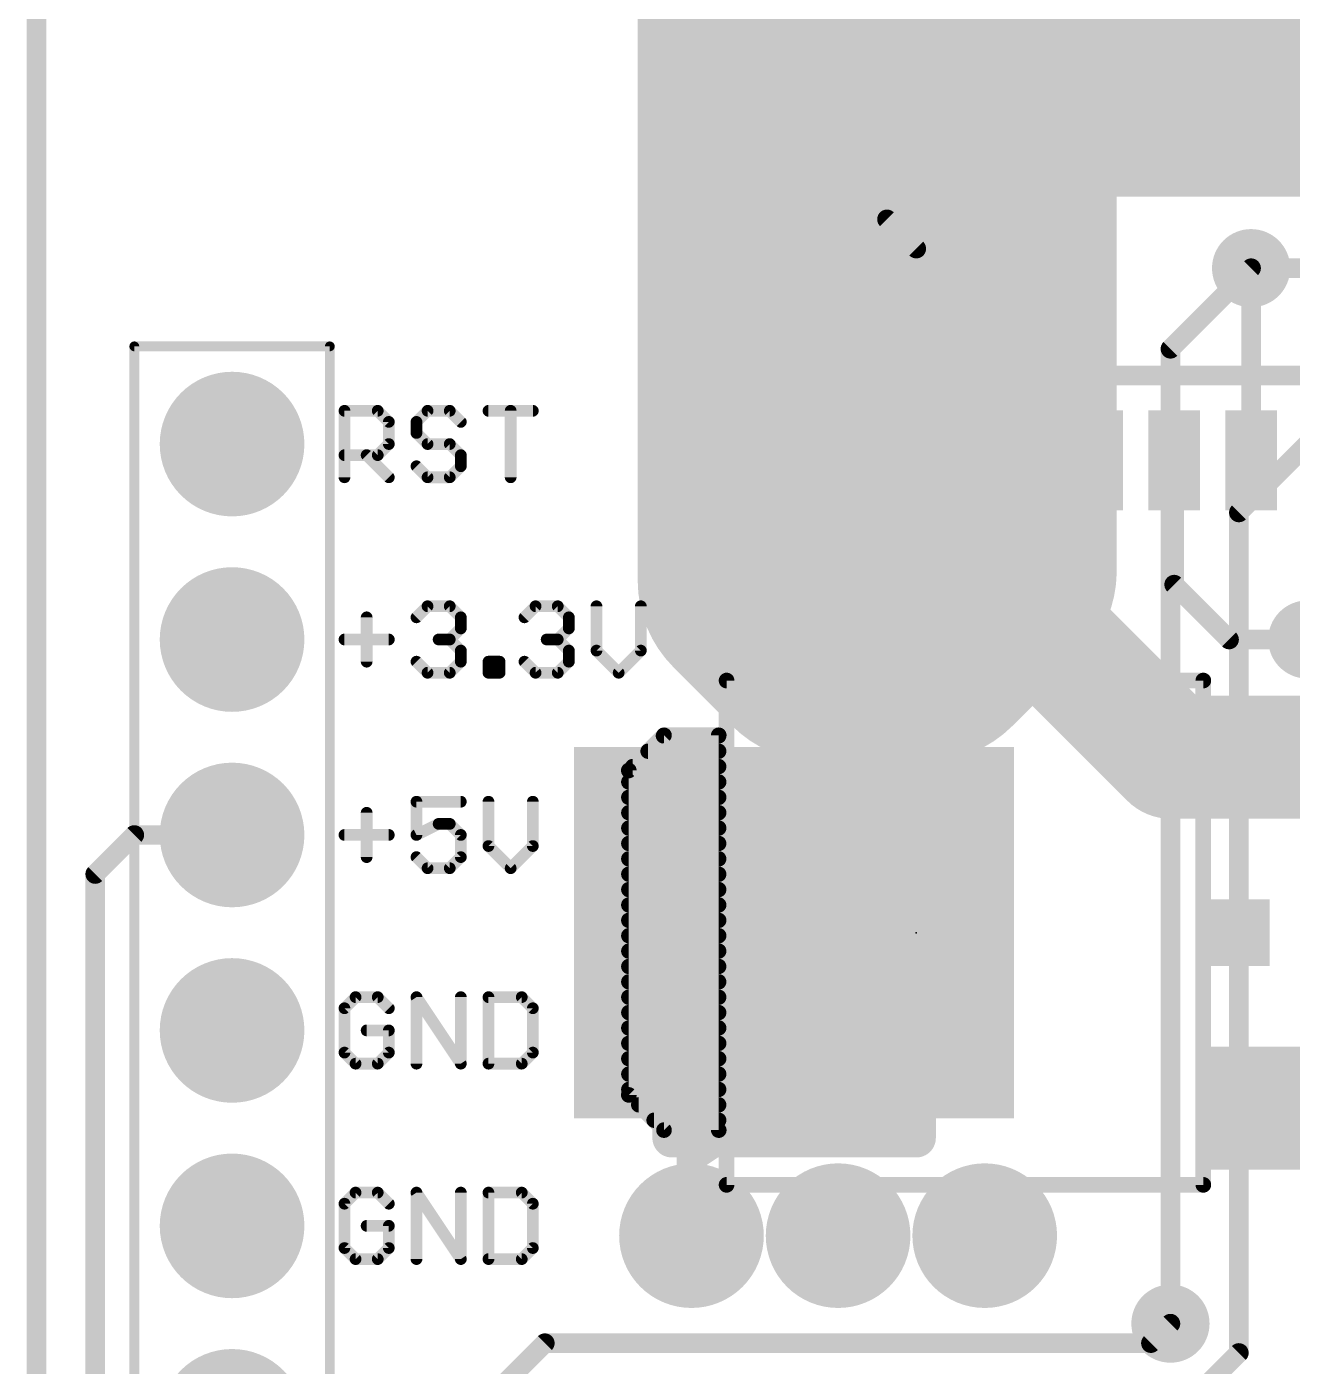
# Model space of a CAD drawing. Extents: x -7.6 to 53.5, y -11.4 to 75.3.
# Drawn here: x -0.13 to 16.31, y 23.58 to 40.98 of the extents above; entities that cross this region are included whole.
import ezdxf

# ---------------------------------------------------------------- set-up
doc = ezdxf.new("R2010")
doc.units = 0
for name, color, linetype in [('1', 12, 'CONTINUOUS'), ('16', 132, 'CONTINUOUS'), ('17', 110, 'CONTINUOUS'), ('18', 110, 'CONTINUOUS'), ('20', 53, 'CONTINUOUS'), ('21', 41, 'CONTINUOUS'), ('23', 53, 'CONTINUOUS'), ('51', 53, 'CONTINUOUS')]:
    doc.layers.add(name, color=color, linetype=linetype)

# ---------------------------------------------------------------- blocks, each defined once
blk = doc.blocks.new('RECT')
blk.add_solid([(-0.5, -0.5), (0.5, -0.5), (-0.5, 0.5), (0.5, 0.5)])
blk = doc.blocks.new('ROUNDP')
at = {"const_width": 0.5}
blk.add_lwpolyline([(0, -0.25, 1), (0, 0.25, 1), (0, -0.25)], format="xyb", dxfattribs=at)
blk = doc.blocks.new('ROUNDV')
at = {"const_width": 0.5}
blk.add_lwpolyline([(0, -0.25, 1), (0, 0.25, 1), (0, -0.25)], format="xyb", dxfattribs=at)

msp = doc.modelspace()

# ---------------------------------------------------------------- linework, layer by layer
at = {"layer": '1'}
for points, const_width in [([(0, 2.54), (0, 57.15)], 0.2032), ([(10.922, 37.338), (10.922, 45.72)], 0.6452), ([(13.97, 40.64), (12.954, 39.624)], 0.6096), ([(17.78, 40.64), (13.97, 40.64)], 0.6096), ([(12.954, 39.624), (12.954, 37.338)], 0.6452), ([(15.78, 37.846), (15.78, 35.35)], 0.254), ([(15.78, 37.846), (18.415, 37.846)], 0.254), ([(10.78, 37.196), (10.922, 37.338)], 0.6452), ([(12.954, 37.338), (12.78, 37.164)], 0.6452), ([(10.78, 35.35), (10.78, 37.196)], 0.6452), ([(12.78, 37.164), (12.78, 35.35)], 0.6452), ([(14.78, 33.734), (14.78, 35.35)], 0.254), ([(9.144, 33.528), (12.7, 33.528)], 1.8796), ([(10.16, 33.528), (9.144, 33.528)], 1.8796), ([(10.922, 32.766), (10.16, 33.528)], 1.8796), ([(12.7, 33.528), (14.738, 31.49)], 1.6002), ([(15.494, 33.02), (14.78, 33.734)], 0.254), ([(16.51, 33.02), (15.494, 33.02)], 0.254), ([(14.738, 31.49), (16.74, 31.49)], 1.6002), ([(8.255, 26.543), (8.255, 26.924)], 0.508), ([(11.43, 26.543), (11.43, 26.924)], 0.508), ([(8.89, 26.543), (8.255, 26.543)], 0.508), ([(8.509, 26.289), (8.89, 26.543)], 0.381), ([(8.89, 26.543), (11.43, 26.543)], 0.508), ([(8.509, 25.273), (8.509, 26.289)], 0.381), ([(14.478, 23.876), (14.732, 24.13)], 0.254), ([(3.698, 20.97), (6.604, 23.876)], 0.254), ([(6.604, 23.876), (14.478, 23.876)], 0.254)]:
    msp.add_lwpolyline(points, dxfattribs=dict(at, const_width=const_width))
for points, const_width in [([(13.97, 40.7924, 1), (13.97, 40.4876)], 0.3048), ([(14.0778, 40.5322, 1), (13.8622, 40.7478)], 0.3048), ([(13.1153, 39.624, 1), (12.7927, 39.624)], 0.3226), ([(12.8462, 39.7318, 1), (13.0618, 39.5162)], 0.3048), ([(15.8435, 37.846, 1), (15.7165, 37.846)], 0.127), ([(15.78, 37.9095, 1), (15.78, 37.7825)], 0.127), ([(11.0361, 37.2239, 1), (10.8079, 37.4521)], 0.3226), ([(13.0681, 37.2239, 1), (12.8399, 37.4521)], 0.3226), ([(10.6659, 37.3101, 1), (10.8941, 37.0819)], 0.3226), ([(10.9413, 37.196, 1), (10.6187, 37.196)], 0.3226), ([(10.7607, 37.338, 1), (11.0833, 37.338)], 0.3226), ([(12.6659, 37.2781, 1), (12.8941, 37.0499)], 0.3226), ([(12.9413, 37.164, 1), (12.6187, 37.164)], 0.3226), ([(12.7927, 37.338, 1), (13.1153, 37.338)], 0.3226), ([(10.6187, 35.35, 1), (10.9413, 35.35)], 0.3226), ([(12.6187, 35.35, 1), (12.9413, 35.35)], 0.3226), ([(14.8435, 35.35, 1), (14.7165, 35.35)], 0.127), ([(15.7165, 35.35, 1), (15.8435, 35.35)], 0.127), ([(9.144, 33.9979, 1), (9.144, 33.0581)], 0.9398), ([(9.144, 33.9979, 1), (9.144, 33.0581)], 0.9398), ([(10.4923, 33.8603, 1), (9.8277, 33.1957)], 0.9398), ([(10.16, 33.0581, 1), (10.16, 33.9979)], 0.9398), ([(12.7, 33.0581, 1), (12.7, 33.9979)], 0.9398), ([(12.9829, 33.8109, 1), (12.4171, 33.2451)], 0.8001), ([(14.8249, 33.7789, 1), (14.7351, 33.6891)], 0.127), ([(14.7165, 33.734, 1), (14.8435, 33.734)], 0.127), ([(10.5897, 32.4337, 1), (11.2543, 33.0983)], 0.9398), ([(15.494, 33.0835, 1), (15.494, 32.9565)], 0.127), ([(15.4491, 32.9751, 1), (15.5389, 33.0649)], 0.127), ([(14.738, 31.8901, 1), (14.738, 31.09)], 0.8001), ([(14.4551, 31.2071, 1), (15.0209, 31.7729)], 0.8001), ([(8.382, 26.924, 1), (8.128, 26.924)], 0.254), ([(11.557, 26.924, 1), (11.303, 26.924)], 0.254), ([(8.255, 26.67, 1), (8.255, 26.416)], 0.254), ([(8.128, 26.543, 1), (8.382, 26.543)], 0.254), ([(8.89, 26.67, 1), (8.89, 26.416)], 0.254), ([(8.9428, 26.4637, 1), (8.8372, 26.6223)], 0.1905), ([(8.89, 26.416, 1), (8.89, 26.67)], 0.254), ([(11.303, 26.543, 1), (11.557, 26.543)], 0.254), ([(11.43, 26.416, 1), (11.43, 26.67)], 0.254), ([(8.4562, 26.3683, 1), (8.5618, 26.2097)], 0.1905), ([(8.6043, 26.289, 1), (8.4138, 26.289)], 0.1905), ([(8.4138, 25.273, 1), (8.6043, 25.273)], 0.1905), ([(14.7769, 24.0851, 1), (14.6871, 24.1749)], 0.127), ([(6.604, 23.9395, 1), (6.604, 23.8125)], 0.127), ([(6.6489, 23.8311, 1), (6.5591, 23.9209)], 0.127), ([(14.4331, 23.9209, 1), (14.5229, 23.8311)], 0.127), ([(14.478, 23.8125, 1), (14.478, 23.9395)], 0.127)]:
    msp.add_lwpolyline(points, format="xyb", dxfattribs=dict(at, const_width=const_width))
at = {"layer": '16'}
for points, const_width in [([(0, 2.54), (0, 57.15)], 0.2032), ([(9.398, 33.782), (9.398, 47.117)], 3.175), ([(12.446, 33.909), (12.446, 43.18)], 3.175), ([(11.049, 38.481), (11.049, 43.561)], 0.254), ([(12.446, 43.18), (12.319, 38.1)], 0.254), ([(11.43, 38.1), (11.049, 38.481)], 0.254), ([(12.319, 38.1), (11.43, 38.1)], 0.254), ([(14.732, 36.798), (15.78, 37.846)], 0.254), ([(14.732, 24.13), (14.732, 36.798)], 0.254), ([(15.621, 34.671), (17.78, 36.83)], 0.254), ([(9.398, 33.782), (10.16, 33.02)], 3.175), ([(11.557, 33.02), (12.446, 33.909)], 3.175), ([(9.144, 33.528), (9.398, 33.782)], 1.8796), ([(15.621, 23.749), (15.621, 34.671)], 0.254), ([(10.16, 33.02), (11.557, 33.02)], 3.175), ([(0.762, 29.972), (1.27, 30.48)], 0.254), ([(1.27, 30.48), (2.54, 30.48)], 0.254), ([(0.762, 21.448), (0.762, 29.972)], 0.254), ([(14.859, 22.987), (15.621, 23.749)], 0.254)]:
    msp.add_lwpolyline(points, dxfattribs=dict(at, const_width=const_width))
for points, const_width in [([(11.0939, 38.5259, 1), (11.0041, 38.4361)], 0.127), ([(10.9855, 38.481, 1), (11.1125, 38.481)], 0.127), ([(11.43, 38.1635, 1), (11.43, 38.0365)], 0.127), ([(11.3851, 38.0551, 1), (11.4749, 38.1449)], 0.127), ([(12.2555, 38.1016, 1), (12.3825, 38.0984)], 0.127), ([(12.319, 38.0365, 1), (12.319, 38.1635)], 0.127), ([(15.8249, 37.8011, 1), (15.7351, 37.8909)], 0.127), ([(14.7955, 36.798, 1), (14.6685, 36.798)], 0.127), ([(14.6871, 36.8429, 1), (14.7769, 36.7531)], 0.127), ([(9.9593, 34.3433, 1), (8.8367, 33.2207)], 1.5875), ([(13.0073, 33.3477, 1), (11.8847, 34.4703)], 1.5875), ([(9.7303, 33.4497, 1), (9.0657, 34.1143)], 0.9398), ([(11.6523, 33.909, 1), (13.2397, 33.909)], 1.5875), ([(15.6845, 34.671, 1), (15.5575, 34.671)], 0.127), ([(15.5761, 34.7159, 1), (15.6659, 34.6261)], 0.127), ([(8.6043, 33.782, 1), (10.1917, 33.782)], 1.5875), ([(10.16, 33.8138, 1), (10.16, 32.2263)], 1.5875), ([(11.557, 32.2263, 1), (11.557, 33.8138)], 1.5875), ([(8.8117, 33.8603, 1), (9.4763, 33.1957)], 0.9398), ([(9.5987, 32.4587, 1), (10.7213, 33.5813)], 1.5875), ([(10.9957, 33.5813, 1), (12.1183, 32.4587)], 1.5875), ([(1.27, 30.5435, 1), (1.27, 30.4165)], 0.127), ([(1.3149, 30.4351, 1), (1.2251, 30.5249)], 0.127), ([(2.54, 30.4165, 1), (2.54, 30.5435)], 0.127), ([(0.8255, 29.972, 1), (0.6985, 29.972)], 0.127), ([(0.7171, 30.0169, 1), (0.8069, 29.9271)], 0.127), ([(14.6685, 24.13, 1), (14.7955, 24.13)], 0.127), ([(15.6659, 23.7041, 1), (15.5761, 23.7939)], 0.127), ([(15.5575, 23.749, 1), (15.6845, 23.749)], 0.127)]:
    msp.add_lwpolyline(points, format="xyb", dxfattribs=dict(at, const_width=const_width))
at = {"layer": '20', "const_width": 0.2032}
msp.add_lwpolyline([(0, 57.15), (0, 2.54)], dxfattribs=at)
at = {"layer": '21'}
for points, const_width in [([(9.145, 36.4), (9.145, 52.5)], 0.254), ([(10.145, 36.4), (9.145, 36.4)], 0.254), ([(4.0005, 35.1282), (4.0005, 35.9925)], 0.1524), ([(4.0005, 35.9925), (4.4327, 35.9925)], 0.1524), ([(4.4327, 35.9925), (4.5767, 35.8485)], 0.1524), ([(5.0801, 35.9925), (4.936, 35.8485)], 0.1524), ([(5.3682, 35.9925), (5.0801, 35.9925)], 0.1524), ([(5.5122, 35.8485), (5.3682, 35.9925)], 0.1524), ([(5.8715, 35.9925), (6.4478, 35.9925)], 0.1524), ([(6.1597, 35.1282), (6.1597, 35.9925)], 0.1524), ([(4.5767, 35.8485), (4.5767, 35.5604)], 0.1524), ([(4.936, 35.8485), (4.936, 35.7044)], 0.1524), ([(4.936, 35.7044), (5.0801, 35.5604)], 0.1524), ([(4.5767, 35.5604), (4.4327, 35.4163)], 0.1524), ([(5.0801, 35.5604), (5.3682, 35.5604)], 0.1524), ([(5.3682, 35.5604), (5.5122, 35.4163)], 0.1524), ([(4.4327, 35.4163), (4.0005, 35.4163)], 0.1524), ([(4.2886, 35.4163), (4.5767, 35.1282)], 0.1524), ([(5.0801, 35.1282), (4.936, 35.2723)], 0.1524), ([(5.5122, 35.2723), (5.3682, 35.1282)], 0.1524), ([(5.5122, 35.4163), (5.5122, 35.2723)], 0.1524), ([(5.3682, 35.1282), (5.0801, 35.1282)], 0.1524), ([(4.936, 33.3085), (5.0801, 33.4525)], 0.1524), ([(5.0801, 33.4525), (5.3682, 33.4525)], 0.1524), ([(5.3682, 33.4525), (5.5122, 33.3085)], 0.1524), ([(6.3393, 33.3085), (6.4834, 33.4525)], 0.1524), ([(6.4834, 33.4525), (6.7715, 33.4525)], 0.1524), ([(6.7715, 33.4525), (6.9155, 33.3085)], 0.1524), ([(7.2748, 33.4525), (7.2748, 32.8763)], 0.1524), ([(7.851, 32.8763), (7.851, 33.4525)], 0.1524), ([(4.2886, 33.3085), (4.2886, 32.7323)], 0.1524), ([(5.5122, 33.3085), (5.5122, 33.1644)], 0.1524), ([(6.9155, 33.3085), (6.9155, 33.1644)], 0.1524), ([(4.0005, 33.0204), (4.5767, 33.0204)], 0.1524), ([(5.3682, 33.0204), (5.2241, 33.0204)], 0.1524), ([(5.5122, 33.1644), (5.3682, 33.0204)], 0.1524), ([(5.3682, 33.0204), (5.5122, 32.8763)], 0.1524), ([(6.7715, 33.0204), (6.6274, 33.0204)], 0.1524), ([(6.9155, 33.1644), (6.7715, 33.0204)], 0.1524), ([(6.7715, 33.0204), (6.9155, 32.8763)], 0.1524), ([(5.5122, 32.8763), (5.5122, 32.7323)], 0.1524), ([(6.9155, 32.8763), (6.9155, 32.7323)], 0.1524), ([(7.2748, 32.8763), (7.5629, 32.5882)], 0.1524), ([(7.5629, 32.5882), (7.851, 32.8763)], 0.1524), ([(5.0801, 32.5882), (4.936, 32.7323)], 0.1524), ([(5.5122, 32.7323), (5.3682, 32.5882)], 0.1524), ([(5.8715, 32.5882), (5.8715, 32.7323)], 0.1524), ([(5.8715, 32.7323), (6.0156, 32.7323)], 0.1524), ([(6.0156, 32.7323), (6.0156, 32.5882)], 0.1524), ([(6.4834, 32.5882), (6.3393, 32.7323)], 0.1524), ([(6.9155, 32.7323), (6.7715, 32.5882)], 0.1524), ([(5.3682, 32.5882), (5.0801, 32.5882)], 0.1524), ([(6.0156, 32.5882), (5.8715, 32.5882)], 0.1524), ([(6.7715, 32.5882), (6.4834, 32.5882)], 0.1524), ([(8.9646, 32.4866), (15.159, 32.487)], 0.2032), ([(15.159, 32.487), (15.159, 25.933)], 0.2032), ([(5.5122, 30.9125), (4.936, 30.9125)], 0.1524), ([(4.936, 30.9125), (4.936, 30.4804)], 0.1524), ([(5.8715, 30.9125), (5.8715, 30.3363)], 0.1524), ([(6.4478, 30.3363), (6.4478, 30.9125)], 0.1524), ([(4.2886, 30.7685), (4.2886, 30.1923)], 0.1524), ([(4.936, 30.4804), (5.2241, 30.6244)], 0.1524), ([(5.2241, 30.6244), (5.3682, 30.6244)], 0.1524), ([(5.3682, 30.6244), (5.5122, 30.4804)], 0.1524), ([(4.0005, 30.4804), (4.5767, 30.4804)], 0.1524), ([(5.5122, 30.4804), (5.5122, 30.1923)], 0.1524), ([(5.8715, 30.3363), (6.1597, 30.0482)], 0.1524), ([(6.1597, 30.0482), (6.4478, 30.3363)], 0.1524), ([(5.0801, 30.0482), (4.936, 30.1923)], 0.1524), ([(5.3682, 30.0482), (5.0801, 30.0482)], 0.1524), ([(5.5122, 30.1923), (5.3682, 30.0482)], 0.1524), ([(4.1446, 28.3725), (4.0005, 28.2285)], 0.1524), ([(4.4327, 28.3725), (4.1446, 28.3725)], 0.1524), ([(4.5767, 28.2285), (4.4327, 28.3725)], 0.1524), ([(4.936, 27.5082), (4.936, 28.3725)], 0.1524), ([(4.936, 28.3725), (5.5122, 27.5082)], 0.1524), ([(5.5122, 27.5082), (5.5122, 28.3725)], 0.1524), ([(5.8715, 28.3725), (5.8715, 27.5082)], 0.1524), ([(6.3037, 28.3725), (5.8715, 28.3725)], 0.1524), ([(6.4478, 28.2285), (6.3037, 28.3725)], 0.1524), ([(4.0005, 28.2285), (4.0005, 27.6523)], 0.1524), ([(6.4478, 27.6523), (6.4478, 28.2285)], 0.1524), ([(4.5767, 27.9404), (4.2886, 27.9404)], 0.1524), ([(4.5767, 27.6523), (4.5767, 27.9404)], 0.1524), ([(4.0005, 27.6523), (4.1446, 27.5082)], 0.1524), ([(4.4327, 27.5082), (4.5767, 27.6523)], 0.1524), ([(6.3037, 27.5082), (6.4478, 27.6523)], 0.1524), ([(4.1446, 27.5082), (4.4327, 27.5082)], 0.1524), ([(5.8715, 27.5082), (6.3037, 27.5082)], 0.1524), ([(15.159, 25.933), (8.9646, 25.9334)], 0.2032), ([(4.1446, 25.8325), (4.0005, 25.6885)], 0.1524), ([(4.0005, 25.6885), (4.0005, 25.1123)], 0.1524), ([(4.4327, 25.8325), (4.1446, 25.8325)], 0.1524), ([(4.5767, 25.6885), (4.4327, 25.8325)], 0.1524), ([(4.936, 24.9682), (4.936, 25.8325)], 0.1524), ([(4.936, 25.8325), (5.5122, 24.9682)], 0.1524), ([(5.5122, 24.9682), (5.5122, 25.8325)], 0.1524), ([(5.8715, 25.8325), (5.8715, 24.9682)], 0.1524), ([(6.3037, 25.8325), (5.8715, 25.8325)], 0.1524), ([(6.4478, 25.6885), (6.3037, 25.8325)], 0.1524), ([(6.4478, 25.1123), (6.4478, 25.6885)], 0.1524), ([(4.5767, 25.4004), (4.2886, 25.4004)], 0.1524), ([(4.5767, 25.1123), (4.5767, 25.4004)], 0.1524), ([(4.0005, 25.1123), (4.1446, 24.9682)], 0.1524), ([(4.4327, 24.9682), (4.5767, 25.1123)], 0.1524), ([(6.3037, 24.9682), (6.4478, 25.1123)], 0.1524), ([(4.1446, 24.9682), (4.4327, 24.9682)], 0.1524), ([(5.8715, 24.9682), (6.3037, 24.9682)], 0.1524)]:
    msp.add_lwpolyline(points, dxfattribs=dict(at, const_width=const_width))
for points, const_width in [([(10.745, 37, 1), (10.745, 39, 1), (10.745, 37)], 0.254), ([(9.145, 36.4635, 1), (9.145, 36.3365)], 0.127), ([(9.0815, 36.4, 1), (9.2085, 36.4)], 0.127), ([(10.145, 36.3365, 1), (10.145, 36.4635)], 0.127), ([(4.0386, 35.9925, 1), (3.9624, 35.9925)], 0.0762), ([(4.0005, 36.0306, 1), (4.0005, 35.9544)], 0.0762), ([(4.4596, 36.0195, 1), (4.4057, 35.9656)], 0.0762), ([(4.4327, 35.9544, 1), (4.4327, 36.0306)], 0.0762), ([(5.0801, 36.0306, 1), (5.0801, 35.9544)], 0.0762), ([(5.107, 35.9656, 1), (5.0531, 36.0195)], 0.0762), ([(5.3951, 36.0195, 1), (5.3412, 35.9656)], 0.0762), ([(5.3682, 35.9544, 1), (5.3682, 36.0306)], 0.0762), ([(5.8715, 36.0306, 1), (5.8715, 35.9544)], 0.0762), ([(6.1978, 35.9925, 1), (6.1216, 35.9925)], 0.0762), ([(6.4478, 35.9544, 1), (6.4478, 36.0306)], 0.0762), ([(4.6148, 35.8485, 1), (4.5386, 35.8485)], 0.0762), ([(4.5498, 35.8215, 1), (4.6037, 35.8754)], 0.0762), ([(4.9741, 35.8485, 1), (4.8979, 35.8485)], 0.0762), ([(4.9091, 35.8754, 1), (4.963, 35.8215)], 0.0762), ([(5.4853, 35.8215, 1), (5.5392, 35.8754)], 0.0762), ([(4.963, 35.7314, 1), (4.9091, 35.6775)], 0.0762), ([(4.8979, 35.7044, 1), (4.9741, 35.7044)], 0.0762), ([(4.5386, 35.5604, 1), (4.6148, 35.5604)], 0.0762), ([(4.6037, 35.5334, 1), (4.5498, 35.5873)], 0.0762), ([(5.0801, 35.5985, 1), (5.0801, 35.5223)], 0.0762), ([(5.0531, 35.5334, 1), (5.107, 35.5873)], 0.0762), ([(5.3951, 35.5873, 1), (5.3412, 35.5334)], 0.0762), ([(5.3682, 35.5223, 1), (5.3682, 35.5985)], 0.0762), ([(4.0005, 35.4544, 1), (4.0005, 35.3782)], 0.0762), ([(4.3156, 35.4433, 1), (4.2617, 35.3894)], 0.0762), ([(4.4057, 35.4433, 1), (4.4596, 35.3894)], 0.0762), ([(4.4327, 35.3782, 1), (4.4327, 35.4544)], 0.0762), ([(4.963, 35.2992, 1), (4.9091, 35.2453)], 0.0762), ([(5.5503, 35.4163, 1), (5.4741, 35.4163)], 0.0762), ([(5.4853, 35.3894, 1), (5.5392, 35.4433)], 0.0762), ([(5.5392, 35.2453, 1), (5.4853, 35.2992)], 0.0762), ([(3.9624, 35.1282, 1), (4.0386, 35.1282)], 0.0762), ([(4.5498, 35.1013, 1), (4.6037, 35.1551)], 0.0762), ([(5.0801, 35.1663, 1), (5.0801, 35.0901)], 0.0762), ([(5.0531, 35.1013, 1), (5.107, 35.1551)], 0.0762), ([(5.3412, 35.1551, 1), (5.3951, 35.1013)], 0.0762), ([(5.3682, 35.0901, 1), (5.3682, 35.1663)], 0.0762), ([(5.4741, 35.2723, 1), (5.5503, 35.2723)], 0.0762), ([(6.1216, 35.1282, 1), (6.1978, 35.1282)], 0.0762), ([(5.0801, 33.4906, 1), (5.0801, 33.4144)], 0.0762), ([(5.107, 33.4256, 1), (5.0531, 33.4795)], 0.0762), ([(5.3951, 33.4795, 1), (5.3412, 33.4256)], 0.0762), ([(5.3682, 33.4144, 1), (5.3682, 33.4906)], 0.0762), ([(6.4834, 33.4906, 1), (6.4834, 33.4144)], 0.0762), ([(6.5103, 33.4256, 1), (6.4564, 33.4795)], 0.0762), ([(6.7984, 33.4795, 1), (6.7445, 33.4256)], 0.0762), ([(6.7715, 33.4144, 1), (6.7715, 33.4906)], 0.0762), ([(7.3129, 33.4525, 1), (7.2367, 33.4525)], 0.0762), ([(7.8891, 33.4525, 1), (7.8129, 33.4525)], 0.0762), ([(4.3267, 33.3085, 1), (4.2505, 33.3085)], 0.0762), ([(4.9091, 33.3354, 1), (4.963, 33.2815)], 0.0762), ([(5.5503, 33.3085, 1), (5.4741, 33.3085)], 0.0762), ([(5.4853, 33.2815, 1), (5.5392, 33.3354)], 0.0762), ([(6.3124, 33.3354, 1), (6.3662, 33.2815)], 0.0762), ([(6.9536, 33.3085, 1), (6.8774, 33.3085)], 0.0762), ([(6.8886, 33.2815, 1), (6.9425, 33.3354)], 0.0762), ([(4.0005, 33.0585, 1), (4.0005, 32.9823)], 0.0762), ([(4.5767, 32.9823, 1), (4.5767, 33.0585)], 0.0762), ([(5.2241, 33.0585, 1), (5.2241, 32.9823)], 0.0762), ([(5.3951, 33.0473, 1), (5.3412, 32.9934)], 0.0762), ([(5.3412, 33.0473, 1), (5.3951, 32.9934)], 0.0762), ([(5.3682, 32.9823, 1), (5.3682, 33.0585)], 0.0762), ([(5.4741, 33.1644, 1), (5.5503, 33.1644)], 0.0762), ([(5.5392, 33.1375, 1), (5.4853, 33.1914)], 0.0762), ([(6.6274, 33.0585, 1), (6.6274, 32.9823)], 0.0762), ([(6.7984, 33.0473, 1), (6.7445, 32.9934)], 0.0762), ([(6.7445, 33.0473, 1), (6.7984, 32.9934)], 0.0762), ([(6.7715, 32.9823, 1), (6.7715, 33.0585)], 0.0762), ([(6.8774, 33.1644, 1), (6.9536, 33.1644)], 0.0762), ([(6.9425, 33.1375, 1), (6.8886, 33.1914)], 0.0762), ([(5.5503, 32.8763, 1), (5.4741, 32.8763)], 0.0762), ([(5.4853, 32.8494, 1), (5.5392, 32.9033)], 0.0762), ([(6.9536, 32.8763, 1), (6.8774, 32.8763)], 0.0762), ([(6.8886, 32.8494, 1), (6.9425, 32.9033)], 0.0762), ([(7.3018, 32.9033, 1), (7.2479, 32.8494)], 0.0762), ([(7.2367, 32.8763, 1), (7.3129, 32.8763)], 0.0762), ([(7.8129, 32.8763, 1), (7.8891, 32.8763)], 0.0762), ([(7.878, 32.8494, 1), (7.8241, 32.9033)], 0.0762), ([(4.2505, 32.7323, 1), (4.3267, 32.7323)], 0.0762), ([(4.963, 32.7592, 1), (4.9091, 32.7053)], 0.0762), ([(5.4741, 32.7323, 1), (5.5503, 32.7323)], 0.0762), ([(5.5392, 32.7053, 1), (5.4853, 32.7592)], 0.0762), ([(5.9096, 32.7323, 1), (5.8334, 32.7323)], 0.0762), ([(5.8715, 32.7704, 1), (5.8715, 32.6942)], 0.0762), ([(6.0537, 32.7323, 1), (5.9775, 32.7323)], 0.0762), ([(6.0156, 32.6942, 1), (6.0156, 32.7704)], 0.0762), ([(6.3662, 32.7592, 1), (6.3124, 32.7053)], 0.0762), ([(6.8774, 32.7323, 1), (6.9536, 32.7323)], 0.0762), ([(6.9425, 32.7053, 1), (6.8886, 32.7592)], 0.0762), ([(5.0801, 32.6263, 1), (5.0801, 32.5501)], 0.0762), ([(5.0531, 32.5613, 1), (5.107, 32.6151)], 0.0762), ([(5.3412, 32.6151, 1), (5.3951, 32.5613)], 0.0762), ([(5.3682, 32.5501, 1), (5.3682, 32.6263)], 0.0762), ([(5.8715, 32.6263, 1), (5.8715, 32.5501)], 0.0762), ([(5.8334, 32.5882, 1), (5.9096, 32.5882)], 0.0762), ([(5.9775, 32.5882, 1), (6.0537, 32.5882)], 0.0762), ([(6.0156, 32.5501, 1), (6.0156, 32.6263)], 0.0762), ([(6.4834, 32.6263, 1), (6.4834, 32.5501)], 0.0762), ([(6.4564, 32.5613, 1), (6.5103, 32.6151)], 0.0762), ([(6.7445, 32.6151, 1), (6.7984, 32.5613)], 0.0762), ([(6.7715, 32.5501, 1), (6.7715, 32.6263)], 0.0762), ([(7.536, 32.6151, 1), (7.5899, 32.5613)], 0.0762), ([(7.536, 32.5613, 1), (7.5899, 32.6151)], 0.0762), ([(8.9646, 32.5374, 1), (8.9646, 32.4358)], 0.1016), ([(15.2098, 32.487, 1), (15.1082, 32.487)], 0.1016), ([(15.159, 32.4362, 1), (15.159, 32.5378)], 0.1016), ([(4.936, 30.9506, 1), (4.936, 30.8744)], 0.0762), ([(4.9741, 30.9125, 1), (4.8979, 30.9125)], 0.0762), ([(5.5122, 30.8744, 1), (5.5122, 30.9506)], 0.0762), ([(5.9096, 30.9125, 1), (5.8334, 30.9125)], 0.0762), ([(6.4859, 30.9125, 1), (6.4097, 30.9125)], 0.0762), ([(4.3267, 30.7685, 1), (4.2505, 30.7685)], 0.0762), ([(5.2241, 30.6625, 1), (5.2241, 30.5863)], 0.0762), ([(5.2412, 30.5903, 1), (5.2071, 30.6585)], 0.0762), ([(5.3951, 30.6514, 1), (5.3412, 30.5975)], 0.0762), ([(5.3682, 30.5863, 1), (5.3682, 30.6625)], 0.0762), ([(4.0005, 30.5185, 1), (4.0005, 30.4423)], 0.0762), ([(4.5767, 30.4423, 1), (4.5767, 30.5185)], 0.0762), ([(4.8979, 30.4804, 1), (4.9741, 30.4804)], 0.0762), ([(4.919, 30.5144, 1), (4.9531, 30.4463)], 0.0762), ([(5.5503, 30.4804, 1), (5.4741, 30.4804)], 0.0762), ([(5.4853, 30.4534, 1), (5.5392, 30.5073)], 0.0762), ([(5.8985, 30.3633, 1), (5.8446, 30.3094)], 0.0762), ([(5.8334, 30.3363, 1), (5.9096, 30.3363)], 0.0762), ([(6.4097, 30.3363, 1), (6.4859, 30.3363)], 0.0762), ([(6.4747, 30.3094, 1), (6.4208, 30.3633)], 0.0762), ([(4.2505, 30.1923, 1), (4.3267, 30.1923)], 0.0762), ([(4.963, 30.2192, 1), (4.9091, 30.1653)], 0.0762), ([(5.0801, 30.0863, 1), (5.0801, 30.0101)], 0.0762), ([(5.3682, 30.0101, 1), (5.3682, 30.0863)], 0.0762), ([(5.4741, 30.1923, 1), (5.5503, 30.1923)], 0.0762), ([(5.5392, 30.1653, 1), (5.4853, 30.2192)], 0.0762), ([(5.0531, 30.0213, 1), (5.107, 30.0751)], 0.0762), ([(5.3412, 30.0751, 1), (5.3951, 30.0213)], 0.0762), ([(6.1327, 30.0751, 1), (6.1866, 30.0213)], 0.0762), ([(6.1327, 30.0213, 1), (6.1866, 30.0751)], 0.0762), ([(4.1446, 28.4106, 1), (4.1446, 28.3344)], 0.0762), ([(4.1715, 28.3456, 1), (4.1176, 28.3995)], 0.0762), ([(4.4596, 28.3995, 1), (4.4057, 28.3456)], 0.0762), ([(4.4327, 28.3344, 1), (4.4327, 28.4106)], 0.0762), ([(4.9677, 28.3937, 1), (4.9043, 28.3514)], 0.0762), ([(4.9741, 28.3725, 1), (4.8979, 28.3725)], 0.0762), ([(5.5503, 28.3725, 1), (5.4741, 28.3725)], 0.0762), ([(5.9096, 28.3725, 1), (5.8334, 28.3725)], 0.0762), ([(5.8715, 28.4106, 1), (5.8715, 28.3344)], 0.0762), ([(6.3306, 28.3995, 1), (6.2768, 28.3456)], 0.0762), ([(6.3037, 28.3344, 1), (6.3037, 28.4106)], 0.0762), ([(4.0386, 28.2285, 1), (3.9624, 28.2285)], 0.0762), ([(3.9736, 28.2554, 1), (4.0274, 28.2015)], 0.0762), ([(4.5498, 28.2015, 1), (4.6037, 28.2554)], 0.0762), ([(6.4859, 28.2285, 1), (6.4097, 28.2285)], 0.0762), ([(6.4208, 28.2015, 1), (6.4747, 28.2554)], 0.0762), ([(4.2886, 27.9785, 1), (4.2886, 27.9023)], 0.0762), ([(4.6148, 27.9404, 1), (4.5386, 27.9404)], 0.0762), ([(4.5767, 27.9023, 1), (4.5767, 27.9785)], 0.0762), ([(4.0274, 27.6792, 1), (3.9736, 27.6253)], 0.0762), ([(3.9624, 27.6523, 1), (4.0386, 27.6523)], 0.0762), ([(4.5386, 27.6523, 1), (4.6148, 27.6523)], 0.0762), ([(4.6037, 27.6253, 1), (4.5498, 27.6792)], 0.0762), ([(6.4097, 27.6523, 1), (6.4859, 27.6523)], 0.0762), ([(6.4747, 27.6253, 1), (6.4208, 27.6792)], 0.0762), ([(4.1446, 27.5463, 1), (4.1446, 27.4701)], 0.0762), ([(4.1176, 27.4813, 1), (4.1715, 27.5351)], 0.0762), ([(4.4057, 27.5351, 1), (4.4596, 27.4813)], 0.0762), ([(4.4327, 27.4701, 1), (4.4327, 27.5463)], 0.0762), ([(4.8979, 27.5082, 1), (4.9741, 27.5082)], 0.0762), ([(5.4741, 27.5082, 1), (5.5503, 27.5082)], 0.0762), ([(5.4805, 27.4871, 1), (5.5439, 27.5293)], 0.0762), ([(5.8715, 27.5463, 1), (5.8715, 27.4701)], 0.0762), ([(5.8334, 27.5082, 1), (5.9096, 27.5082)], 0.0762), ([(6.2768, 27.5351, 1), (6.3306, 27.4813)], 0.0762), ([(6.3037, 27.4701, 1), (6.3037, 27.5463)], 0.0762), ([(8.9646, 25.9842, 1), (8.9646, 25.8826)], 0.1016), ([(15.1082, 25.933, 1), (15.2098, 25.933)], 0.1016), ([(15.159, 25.8822, 1), (15.159, 25.9838)], 0.1016), ([(4.0386, 25.6885, 1), (3.9624, 25.6885)], 0.0762), ([(4.1446, 25.8706, 1), (4.1446, 25.7944)], 0.0762), ([(4.1715, 25.8056, 1), (4.1176, 25.8595)], 0.0762), ([(4.4596, 25.8595, 1), (4.4057, 25.8056)], 0.0762), ([(4.4327, 25.7944, 1), (4.4327, 25.8706)], 0.0762), ([(4.9677, 25.8537, 1), (4.9043, 25.8114)], 0.0762), ([(4.9741, 25.8325, 1), (4.8979, 25.8325)], 0.0762), ([(5.5503, 25.8325, 1), (5.4741, 25.8325)], 0.0762), ([(5.9096, 25.8325, 1), (5.8334, 25.8325)], 0.0762), ([(5.8715, 25.8706, 1), (5.8715, 25.7944)], 0.0762), ([(6.3306, 25.8595, 1), (6.2768, 25.8056)], 0.0762), ([(6.3037, 25.7944, 1), (6.3037, 25.8706)], 0.0762), ([(6.4859, 25.6885, 1), (6.4097, 25.6885)], 0.0762), ([(3.9736, 25.7154, 1), (4.0274, 25.6615)], 0.0762), ([(4.5498, 25.6615, 1), (4.6037, 25.7154)], 0.0762), ([(6.4208, 25.6615, 1), (6.4747, 25.7154)], 0.0762), ([(4.2886, 25.4385, 1), (4.2886, 25.3623)], 0.0762), ([(4.6148, 25.4004, 1), (4.5386, 25.4004)], 0.0762), ([(4.5767, 25.3623, 1), (4.5767, 25.4385)], 0.0762), ([(4.0274, 25.1392, 1), (3.9736, 25.0853)], 0.0762), ([(3.9624, 25.1123, 1), (4.0386, 25.1123)], 0.0762), ([(4.5386, 25.1123, 1), (4.6148, 25.1123)], 0.0762), ([(4.6037, 25.0853, 1), (4.5498, 25.1392)], 0.0762), ([(6.4097, 25.1123, 1), (6.4859, 25.1123)], 0.0762), ([(6.4747, 25.0853, 1), (6.4208, 25.1392)], 0.0762), ([(4.1446, 25.0063, 1), (4.1446, 24.9301)], 0.0762), ([(4.1176, 24.9413, 1), (4.1715, 24.9951)], 0.0762), ([(4.4057, 24.9951, 1), (4.4596, 24.9413)], 0.0762), ([(4.4327, 24.9301, 1), (4.4327, 25.0063)], 0.0762), ([(4.8979, 24.9682, 1), (4.9741, 24.9682)], 0.0762), ([(5.4741, 24.9682, 1), (5.5503, 24.9682)], 0.0762), ([(5.4805, 24.9471, 1), (5.5439, 24.9893)], 0.0762), ([(5.8715, 25.0063, 1), (5.8715, 24.9301)], 0.0762), ([(5.8334, 24.9682, 1), (5.9096, 24.9682)], 0.0762), ([(6.2768, 24.9951, 1), (6.3306, 24.9413)], 0.0762), ([(6.3037, 24.9301, 1), (6.3037, 25.0063)], 0.0762)]:
    msp.add_lwpolyline(points, format="xyb", dxfattribs=dict(at, const_width=const_width))
at = {"layer": '23'}
msp.add_point((11.43, 29.21), dxfattribs=at)
at = {"layer": '51'}
for points, const_width in [([(0, 57.15), (0, 2.54)], 0.254), ([(9.18, 36.45), (9.18, 52.45)], 0.254), ([(3.81, 36.83), (1.27, 36.83)], 0.127), ([(1.27, 36.83), (1.27, 21.59)], 0.127), ([(3.81, 21.59), (3.81, 36.83)], 0.127), ([(9.18, 36.45), (26.38, 36.45)], 0.254), ([(8.965, 25.933), (8.9654, 32.4874)], 0.2032), ([(7.6946, 31.3182), (8.1518, 31.7754)], 0.2032), ([(7.6946, 31.3182), (8.1518, 31.7754)], 0.1998), ([(8.1446, 31.7682), (8.863, 31.7682)], 0.1998), ([(8.1518, 31.7754), (8.863, 31.7754)], 0.2032), ([(8.1518, 31.7754), (8.863, 31.7754)], 0.1998), ([(8.863, 31.7754), (8.863, 26.6446)], 0.2032), ([(8.863, 31.7754), (8.863, 26.6446)], 0.1998), ([(7.9448, 31.5684), (8.863, 31.5684)], 0.1998), ([(7.6946, 27.1018), (7.6946, 31.3182)], 0.2032), ([(7.6946, 27.1018), (7.6946, 31.3182)], 0.1998), ([(7.745, 31.3686), (8.863, 31.3686)], 0.1998), ([(7.6946, 31.1688), (8.863, 31.1688)], 0.1998), ([(7.6946, 30.969), (8.863, 30.969)], 0.1998), ([(7.6946, 30.7692), (8.863, 30.7692)], 0.1998), ([(7.6946, 30.5694), (8.863, 30.5694)], 0.1998), ([(7.6946, 30.3696), (8.863, 30.3696)], 0.1998), ([(7.6946, 30.1698), (8.863, 30.1698)], 0.1998), ([(7.6946, 29.97), (8.863, 29.97)], 0.1998), ([(7.6946, 29.7702), (8.863, 29.7702)], 0.1998), ([(7.6946, 29.5704), (8.863, 29.5704)], 0.1998), ([(7.6946, 29.3706), (8.863, 29.3706)], 0.1998), ([(7.6946, 29.1708), (8.863, 29.1708)], 0.1998), ([(7.6946, 28.971), (8.863, 28.971)], 0.1998), ([(7.6946, 28.7712), (8.863, 28.7712)], 0.1998), ([(7.6946, 28.5714), (8.863, 28.5714)], 0.1998), ([(7.6946, 28.3716), (8.863, 28.3716)], 0.1998), ([(7.6946, 28.1718), (8.863, 28.1718)], 0.1998), ([(7.6946, 27.972), (8.863, 27.972)], 0.1998), ([(7.6946, 27.7722), (8.863, 27.7722)], 0.1998), ([(7.6946, 27.5724), (8.863, 27.5724)], 0.1998), ([(7.6946, 27.3726), (8.863, 27.3726)], 0.1998), ([(8.1518, 26.6446), (7.6946, 27.1018)], 0.2032), ([(7.6946, 27.1728), (8.863, 27.1728)], 0.1998), ([(8.1518, 26.6446), (7.6946, 27.1018)], 0.1998), ([(7.8234, 26.973), (8.863, 26.973)], 0.1998), ([(8.0232, 26.7732), (8.863, 26.7732)], 0.1998), ([(8.863, 26.6446), (8.1518, 26.6446)], 0.2032), ([(8.863, 26.6446), (8.1518, 26.6446)], 0.1998)]:
    msp.add_lwpolyline(points, dxfattribs=dict(at, const_width=const_width))
for points, const_width in [([(1.27, 36.8618, 1), (1.27, 36.7982)], 0.0635), ([(1.3017, 36.83, 1), (1.2383, 36.83)], 0.0635), ([(3.8418, 36.83, 1), (3.7782, 36.83)], 0.0635), ([(3.81, 36.7982, 1), (3.81, 36.8618)], 0.0635), ([(9.18, 36.5135, 1), (9.18, 36.3865)], 0.127), ([(9.1165, 36.45, 1), (9.2435, 36.45)], 0.127), ([(9.0162, 32.4874, 1), (8.9146, 32.4874)], 0.1016), ([(8.1446, 31.8181, 1), (8.1446, 31.7183)], 0.0999), ([(8.1518, 31.8262, 1), (8.1518, 31.7246)], 0.1016), ([(8.1518, 31.8254, 1), (8.1518, 31.7255)], 0.0999), ([(8.1877, 31.7395, 1), (8.1159, 31.8113)], 0.1016), ([(8.1871, 31.7401, 1), (8.1165, 31.8107)], 0.0999), ([(8.9138, 31.7754, 1), (8.8122, 31.7754)], 0.1016), ([(8.913, 31.7754, 1), (8.813, 31.7754)], 0.0999), ([(8.863, 31.7246, 1), (8.863, 31.8262)], 0.1016), ([(8.863, 31.7255, 1), (8.863, 31.8254)], 0.0999), ([(8.863, 31.7183, 1), (8.863, 31.8181)], 0.0999), ([(7.9448, 31.6183, 1), (7.9448, 31.5185)], 0.0999), ([(8.863, 31.5185, 1), (8.863, 31.6183)], 0.0999), ([(7.7454, 31.3182, 1), (7.6438, 31.3182)], 0.1016), ([(7.6587, 31.3541, 1), (7.7305, 31.2823)], 0.1016), ([(7.6593, 31.3535, 1), (7.7299, 31.2829)], 0.0999), ([(7.7446, 31.3182, 1), (7.6447, 31.3182)], 0.0999), ([(7.745, 31.4185, 1), (7.745, 31.3187)], 0.0999), ([(8.863, 31.3187, 1), (8.863, 31.4185)], 0.0999), ([(7.6946, 31.2188, 1), (7.6946, 31.1189)], 0.0999), ([(8.863, 31.1189, 1), (8.863, 31.2188)], 0.0999), ([(7.6946, 31.019, 1), (7.6946, 30.9191)], 0.0999), ([(8.863, 30.9191, 1), (8.863, 31.019)], 0.0999), ([(7.6946, 30.8192, 1), (7.6946, 30.7193)], 0.0999), ([(8.863, 30.7193, 1), (8.863, 30.8192)], 0.0999), ([(7.6946, 30.6194, 1), (7.6946, 30.5195)], 0.0999), ([(8.863, 30.5195, 1), (8.863, 30.6194)], 0.0999), ([(7.6946, 30.4196, 1), (7.6946, 30.3197)], 0.0999), ([(8.863, 30.3197, 1), (8.863, 30.4196)], 0.0999), ([(7.6946, 30.2198, 1), (7.6946, 30.1199)], 0.0999), ([(8.863, 30.1199, 1), (8.863, 30.2198)], 0.0999), ([(7.6946, 30.02, 1), (7.6946, 29.9201)], 0.0999), ([(8.863, 29.9201, 1), (8.863, 30.02)], 0.0999), ([(7.6946, 29.8202, 1), (7.6946, 29.7203)], 0.0999), ([(8.863, 29.7203, 1), (8.863, 29.8202)], 0.0999), ([(7.6946, 29.6204, 1), (7.6946, 29.5205)], 0.0999), ([(8.863, 29.5205, 1), (8.863, 29.6204)], 0.0999), ([(7.6946, 29.4206, 1), (7.6946, 29.3207)], 0.0999), ([(8.863, 29.3207, 1), (8.863, 29.4206)], 0.0999), ([(7.6946, 29.2207, 1), (7.6946, 29.1209)], 0.0999), ([(8.863, 29.1209, 1), (8.863, 29.2207)], 0.0999), ([(7.6946, 29.0209, 1), (7.6946, 28.9211)], 0.0999), ([(8.863, 28.9211, 1), (8.863, 29.0209)], 0.0999), ([(7.6946, 28.8211, 1), (7.6946, 28.7213)], 0.0999), ([(8.863, 28.7213, 1), (8.863, 28.8211)], 0.0999), ([(7.6946, 28.6213, 1), (7.6946, 28.5215)], 0.0999), ([(8.863, 28.5215, 1), (8.863, 28.6213)], 0.0999), ([(7.6946, 28.4215, 1), (7.6946, 28.3217)], 0.0999), ([(8.863, 28.3217, 1), (8.863, 28.4215)], 0.0999), ([(7.6946, 28.2218, 1), (7.6946, 28.1219)], 0.0999), ([(8.863, 28.1219, 1), (8.863, 28.2218)], 0.0999), ([(7.6946, 28.022, 1), (7.6946, 27.9221)], 0.0999), ([(8.863, 27.9221, 1), (8.863, 28.022)], 0.0999), ([(7.6946, 27.8222, 1), (7.6946, 27.7223)], 0.0999), ([(8.863, 27.7223, 1), (8.863, 27.8222)], 0.0999), ([(7.6946, 27.6224, 1), (7.6946, 27.5225)], 0.0999), ([(8.863, 27.5225, 1), (8.863, 27.6224)], 0.0999), ([(7.6946, 27.4226, 1), (7.6946, 27.3227)], 0.0999), ([(8.863, 27.3227, 1), (8.863, 27.4226)], 0.0999), ([(7.7305, 27.1377, 1), (7.6587, 27.0659)], 0.1016), ([(7.6946, 27.2228, 1), (7.6946, 27.1229)], 0.0999), ([(7.7299, 27.1371, 1), (7.6593, 27.0665)], 0.0999), ([(8.863, 27.1229, 1), (8.863, 27.2228)], 0.0999), ([(7.6438, 27.1018, 1), (7.7454, 27.1018)], 0.1016), ([(7.6447, 27.1018, 1), (7.7446, 27.1018)], 0.0999), ([(7.8234, 27.023, 1), (7.8234, 26.9231)], 0.0999), ([(8.863, 26.9231, 1), (8.863, 27.023)], 0.0999), ([(8.0232, 26.8232, 1), (8.0232, 26.7233)], 0.0999), ([(8.863, 26.7233, 1), (8.863, 26.8232)], 0.0999), ([(8.1518, 26.6954, 1), (8.1518, 26.5938)], 0.1016), ([(8.1518, 26.6945, 1), (8.1518, 26.5947)], 0.0999), ([(8.1159, 26.6087, 1), (8.1877, 26.6805)], 0.1016), ([(8.1165, 26.6093, 1), (8.1871, 26.6799)], 0.0999), ([(8.8122, 26.6446, 1), (8.9138, 26.6446)], 0.1016), ([(8.813, 26.6446, 1), (8.913, 26.6446)], 0.0999), ([(8.863, 26.5938, 1), (8.863, 26.6954)], 0.1016), ([(8.863, 26.5947, 1), (8.863, 26.6945)], 0.0999), ([(8.9142, 25.933, 1), (9.0158, 25.933)], 0.1016)]:
    msp.add_lwpolyline(points, format="xyb", dxfattribs=dict(at, const_width=const_width))

# ---------------------------------------------------------------- block references
at = {"layer": '1'}
for p, xscale, yscale in [((17.78, 41.4), 10.3, 5.25), ((10.78, 35.35), 0.67, 1.3), ((11.78, 35.35), 0.67, 1.3), ((12.78, 35.35), 0.67, 1.3), ((13.78, 35.35), 0.67, 1.3), ((14.78, 35.35), 0.67, 1.3), ((15.78, 35.35), 0.67, 1.3)]:
    msp.add_blockref('RECT', p, dxfattribs=dict(at, xscale=xscale, yscale=yscale))
at = {"layer": '1', "rotation": 90}
for p, xscale, yscale in [((16.74, 31.49), 1.6, 3), ((9.842, 29.21), 4.826, 5.715), ((16.74, 26.93), 1.6, 3)]:
    msp.add_blockref('RECT', p, dxfattribs=dict(at, xscale=xscale, yscale=yscale))
at = {"layer": '17', "xscale": 1.8796, "yscale": 1.8796, "rotation": 270}
for p in [(2.54, 35.56), (2.54, 35.56), (2.54, 33.02), (2.54, 33.02), (2.54, 30.48), (2.54, 30.48), (2.54, 27.94), (2.54, 27.94), (2.54, 25.4), (2.54, 25.4), (2.54, 22.86), (2.54, 22.86)]:
    msp.add_blockref('ROUNDP', p, dxfattribs=at)
at = {"layer": '18'}
for p, xscale, yscale in [((15.78, 37.846), 1.016, 1.016), ((15.78, 37.846), 1.016, 1.016), ((9.144, 33.528), 1.8796, 1.8796), ((9.144, 33.528), 1.8796, 1.8796), ((12.7, 33.528), 1.8796, 1.8796), ((12.7, 33.528), 1.8796, 1.8796), ((10.922, 32.766), 1.8796, 1.8796), ((10.922, 32.766), 1.8796, 1.8796), ((16.51, 33.02), 1.016, 1.016), ((16.51, 33.02), 1.016, 1.016), ((8.509, 25.273), 1.8796, 1.8796), ((8.509, 25.273), 1.8796, 1.8796), ((10.414, 25.273), 1.8796, 1.8796), ((10.414, 25.273), 1.8796, 1.8796), ((12.319, 25.273), 1.8796, 1.8796), ((12.319, 25.273), 1.8796, 1.8796), ((14.732, 24.13), 1.016, 1.016), ((14.732, 24.13), 1.016, 1.016)]:
    msp.add_blockref('ROUNDV', p, dxfattribs=dict(at, xscale=xscale, yscale=yscale))
at = {"layer": '21', "xscale": 0.8636, "yscale": 0.762, "rotation": 90}
msp.add_blockref('RECT', (15.6416, 29.21), dxfattribs=at)
at = {"layer": '51', "xscale": 0.8636, "yscale": 2.8956, "rotation": 90}
for p in [(16.7084, 31.496), (16.7084, 26.924)]:
    msp.add_blockref('RECT', p, dxfattribs=at)

doc.saveas('drawing.dxf')
